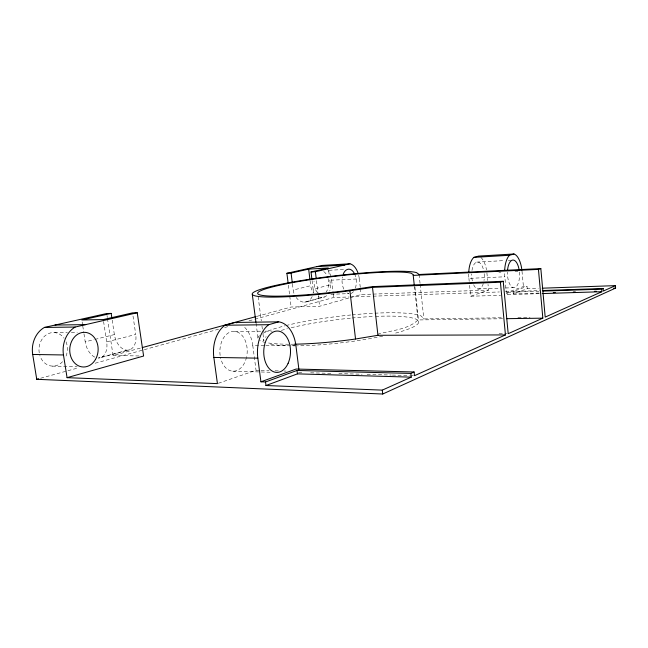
<?xml version="1.0" encoding="UTF-8"?>
<svg xmlns="http://www.w3.org/2000/svg" width="648" height="648" viewBox="0 0 648 648"><rect width="100%" height="100%" fill="white"/><g stroke="black" fill="none" stroke-linecap="round" stroke-linejoin="round"><path stroke-width="0.49" stroke-dasharray="3.24 2.43" d="M502.573 318.743L418.009 319.95C407.624 329.962 391.222 330.302 377.897 334.174M527.237 288.716L527.027 286.408L513.038 291.519L513.265 293.892L527.237 288.716L538.253 288.336M539.193 293.666L507.862 294.646L506.566 295.124L504.824 276.793A20.129 8.756 87.7 0 1 504.614 272.33M507.862 294.646L507.635 292.272L523.422 286.538L527.027 286.408M218.368 383.284L256.033 370.291L260.05 370.397M469.606 285.322L470.699 296.233L488.568 290.069L488.009 284.318M257.07 316.305L291.122 307.022L319.577 306.269L361.098 294.524L488.568 290.069M40.638 378.238L78.611 367.772M95.159 363.212L218.805 329.144M224.645 327.54L228.541 326.462M248.986 320.833L253.854 319.488M254.834 319.221L333.688 297.489L348.851 296.986M127.275 350.195L98.318 358.036A16.548 10.514 75.1 0 0 106.685 341.885L103.583 321.513M304.633 302.179L321.943 297.489M101.015 357.534L129.973 349.693M307.16 301.668L324.446 296.986M107.463 318.516L113.068 355.533L141.28 347.846M106.685 341.885L135.74 334.473L132.832 314.831M313.187 292.507A12.741 9.882 75.7 0 0 313.13 289.219L330.391 284.812L329.686 278.875M83.981 333.882L85.212 341.828L93.96 339.649M94.932 339.406L114.364 334.571A16.014 10.489 75.1 0 0 127.389 350.195A16.014 10.489 75.1 0 0 135.74 334.473M293.941 293.244A12.741 9.882 75.7 0 1 293.204 290.029L310.692 285.671A12.417 9.785 75.8 0 0 313.6 292.993M328.925 270.305L343.869 269.479M476.734 262.124L504.371 260.585M508.324 260.366L511.28 260.204M327.216 268.831A17.415 10.571 87.3 0 1 331.622 280.155L359.292 278.843L360.304 287.663M498.928 272.233L500.928 272.136M514.974 271.471L517.979 271.334M468.707 274.023A19.626 9.161 87.7 0 0 468.917 278.373L504.824 276.793M330.893 294.281L348.827 293.633A12.288 7.152 87.4 0 1 346.98 292.888M477.73 288.992L499.454 288.206M505.375 287.996L513.273 287.712M349.855 296.954L372.09 296.209M373.094 296.176L499.397 291.964M505.464 291.762L539.816 290.612M507.635 292.272L538.974 291.236M513.265 293.892L539.29 293.074M470.699 296.233L500.588 295.31M374.925 313.195A83.543 12.336 -6.8 0 1 421.224 316.038L423.849 318.929L501.714 317.763M517.89 317.52L530.024 317.334M54.489 332.578L67.376 332.489M71.345 332.464L77.29 332.424M234.738 331.371L264.092 331.177M265.105 331.169L272.192 331.12M499.114 333.72L507.19 333.688M244.701 327.361A28.917 19.821 -88.7 0 1 252.761 345.368L264.805 345.433M265.81 345.441L287.89 345.562M291.908 345.578L295.917 345.603M113.068 355.533L139.668 355.963M261.047 370.421L269.074 370.64M275.092 370.802L279.102 370.907M284.116 371.045L286.124 371.093M298.526 372.479L302.559 372.584M310.627 372.811L332.813 373.426M338.864 373.588L362.062 374.228M367.108 374.374L391.311 375.038M392.315 375.071L409.463 375.54M410.468 375.573L413.497 375.654M52.326 366.12L77.136 366.817M232.851 371.191L271.52 372.284M82.134 321.967L82.596 324.948M82.75 325.944L83.827 332.894M107.009 315.519L107.309 317.52M112.185 320.136L114.364 334.571M252.761 345.368L256.033 370.291M258.163 296.776L261.282 320.841M261.938 325.855L262.456 329.873M262.975 333.882L263.89 340.897A78.068 11.753 -6.8 0 1 266.182 336.709M256.057 323.182L258.123 339.009M292.451 284.035L293.204 290.029M288.384 285.193L289.632 295.115M289.753 296.112L291.122 307.022M316.459 280.608L318.136 294.427M318.257 295.415L319.577 306.269M312.077 280.592L313.13 289.219M310.092 280.803L310.692 285.671M331.622 280.155L333.121 292.677M333.234 293.641L333.688 297.489M328.739 270.953L329.208 274.914M360.418 288.644L361.098 294.524M414.939 287.088L418.713 322.129M414.388 286.295L418.009 319.95M419.094 274.493L420.05 283.379M420.155 284.367L423.849 318.929M468.917 278.373L469.209 281.354M486.891 272.8L487.636 280.479M521.996 271.139L523.422 286.538M317.326 292.41A12.012 7.29 87.3 0 1 315.868 290.239L314.79 287.534A12.012 7.29 87.3 0 1 314.037 281.329M323.733 271.569A12.012 7.29 87.3 0 1 326.843 275.279M328.074 278.672A12.012 7.29 87.3 0 1 326.187 292.021M375.548 316.378A78.068 11.753 -6.8 0 1 393.587 333.615M382.676 336.158A78.068 11.753 -6.8 0 1 297.359 345.838M296.42 345.854A78.068 11.753 -6.8 0 1 292.783 345.854M290.571 345.829A78.068 11.753 -6.8 0 1 268.24 343.472M281.354 330.415A78.068 11.753 -6.8 0 1 287.437 328.706M291.227 327.742A78.068 11.753 -6.8 0 1 351.062 318.103M352.034 318.006A78.068 11.753 -6.8 0 1 374.552 316.426M358.66 275.287A17.812 10.368 87.4 0 1 359.292 278.843M343.853 289.121A12.288 7.152 87.4 0 1 342.411 276.866M354.594 273.853A12.288 7.152 87.4 0 1 355.185 288.668M353.5 291.6A12.288 7.152 87.4 0 1 350.69 293.544M294.443 344.185A83.543 12.336 -6.8 0 1 290.636 344.218M288.814 344.218A83.543 12.336 -6.8 0 1 266.652 342.679M265.753 342.5A83.543 12.336 -6.8 0 1 259.646 340.467M257.912 338.224A83.543 12.336 -6.8 0 1 259.386 335.632M262.926 333.299A83.543 12.336 -6.8 0 1 285.055 325.79M286.011 325.547A83.543 12.336 -6.8 0 1 351.248 314.952M352.237 314.855A83.543 12.336 -6.8 0 1 373.904 313.243M220.134 355.477A19.942 13.673 -88.7 0 1 234.139 331.331A19.942 13.673 -88.7 0 1 246.686 356.481M246.515 357.291A19.942 13.673 -88.7 0 1 233.272 371.207A19.942 13.673 -88.7 0 1 220.425 357.186M483.319 283.573A13.543 6.318 87.7 0 1 473.307 283.978M472.351 280.924A13.543 6.318 87.7 0 1 471.647 273.91M471.963 270.451A13.543 6.318 87.7 0 1 477.301 262.019A13.543 6.318 87.7 0 1 483.44 269.487M484.178 273.642A13.543 6.318 87.7 0 1 484.015 280.519M480.873 257.45A19.626 9.161 87.7 0 1 486.486 269.843M519.413 271.99A13.883 6.043 87.7 0 1 513.977 287.793A13.883 6.043 87.7 0 1 507.433 272.225M39.22 352.844A16.808 14.216 -86.1 0 1 47.085 334.328A16.808 14.216 -86.1 0 1 64.079 338.224M66.055 341.812A16.808 14.216 -86.1 0 1 65.764 356.862M62.581 361.697A16.808 14.216 -86.1 0 1 39.82 355.412M312.19 296.541A12.741 9.882 75.7 0 1 296.176 297.545M326.689 295.682A12.417 9.785 75.8 0 1 316.84 296.023M330.391 284.812A12.417 9.785 75.8 0 1 329.791 291.041M94.746 357.121A16.548 10.514 75.1 0 1 85.212 341.828"/><path stroke-width="0.97" d="M414.283 285.306L413.213 275.408L413.643 275.076L411.399 273.318A78.586 7.784 -6.8 0 0 318.751 278.405A78.586 7.784 -6.8 0 0 259.038 294.573A78.586 7.784 -6.8 0 0 348.891 290.247L372.495 286.619L503.213 281.281L508.202 333.688L542.838 318.16L538.439 269.398L540.829 268.588L545.195 317.107L601.854 291.713L601.652 289.17L603.134 288.514L603.345 291.041L615.406 285.638L615.6 288.085L382.733 394.016L36.742 379.307L32.7 354.464A24.365 20.606 -86.1 0 1 44.412 327.426L106.701 313.519L111.173 313.405L111.893 318.217M410.832 373.426L297.011 370.462L265.51 381.98L265.972 385.528L382.288 390.12L411.237 377.144L410.832 373.426L414.096 371.984L414.501 375.678L505.448 334.919L500.402 282.228L503.213 281.281M265.972 385.528L297.44 373.864L411.237 377.144M298.906 369.457L295.917 345.603A30.011 19.416 -89 0 0 278.664 321.837L268.726 324.705A30.011 19.416 -89 0 0 257.823 358.15L260.925 381.81L296.087 369.044L414.096 371.984M468.755 272.136A19.626 9.161 87.7 0 1 473.85 257.377L509.506 255.28L513.977 253.984A20.129 8.756 87.7 0 1 521.891 270.127M137.238 312.749L75.152 327.046A25.142 20.574 -86.8 0 0 63.472 354.966L67.068 377.671L143.605 356.027L137.238 312.749L132.548 312.871L103.291 319.569L81.826 319.982L111.173 313.405M36.742 379.307L38.694 378.772M67.068 377.671L217.428 383.608L213.84 357.429A28.917 19.821 -88.7 0 1 225.002 325.231L235.159 322.461L278.664 321.837M473.85 257.377L478.532 256.098L513.977 253.984M142.252 347.579L256.098 316.572M311.963 279.636L311.024 271.966L315.382 271.723L349.92 263.776A17.812 10.368 87.4 0 1 358.19 273.61M311.024 271.966L328.382 267.989L308.667 269.114L291.082 273.059L286.894 273.286L288.141 283.208M286.894 273.286L322.08 265.437L349.92 263.776M294.443 344.185A83.543 12.336 -6.8 0 0 355.533 339.009L377.946 335.291L505.448 334.919M540.829 268.588L419.094 274.493L416.567 272.63A84.062 8.335 -6.8 0 0 317.236 278.146A84.062 8.335 -6.8 0 0 253.741 295.423A84.062 8.335 -6.8 0 0 349.896 290.766L372.503 287.372L500.402 282.228M316.678 266.644L344.623 264.991M413.213 275.408L538.439 269.398M542.263 288.19L615.406 285.638M543.073 290.515L603.134 288.514M613.583 288.158L615.6 288.085M543.016 291.106L601.652 289.17M553.303 292.629L555.304 292.564M573.318 291.997L575.319 291.932M594.338 291.325L596.338 291.268M542.222 293.576L601.854 291.713M54.975 325.061L85.698 324.624M506.598 318.678L542.838 318.16M44.412 327.426L75.152 327.046M225.002 325.231L268.726 324.705M32.7 354.464L63.472 354.966M213.84 357.429L257.823 358.15M260.925 381.81L265.51 381.98M252.307 294.5L255.928 322.194M291.082 273.059L292.329 283.038M297.011 370.462L297.44 373.864M315.382 271.723L316.224 278.632M308.667 269.114L309.971 279.831M349.896 290.766L355.533 339.009M372.503 287.372L377.946 335.291M382.288 390.12L382.733 394.016M235.159 322.461A28.917 19.821 -88.7 0 1 236.86 322.761M343.254 274.047A12.288 7.152 87.4 0 1 354.594 273.853M507.53 270.419A13.883 6.043 87.7 0 1 513.005 260.034A13.883 6.043 87.7 0 1 519.194 270.232M504.654 270.572A20.129 8.756 87.7 0 1 509.506 255.28M288.109 363.301A20.704 13.389 -89 0 0 278.267 331.079A20.704 13.389 -89 0 0 265.008 360.806A20.704 13.389 -89 0 0 288.109 363.301M95.548 359.332A17.342 14.191 -86.8 0 0 85.22 332.367A17.342 14.191 -86.8 0 0 71.045 357.283A17.342 14.191 -86.8 0 0 95.548 359.332"/></g></svg>
